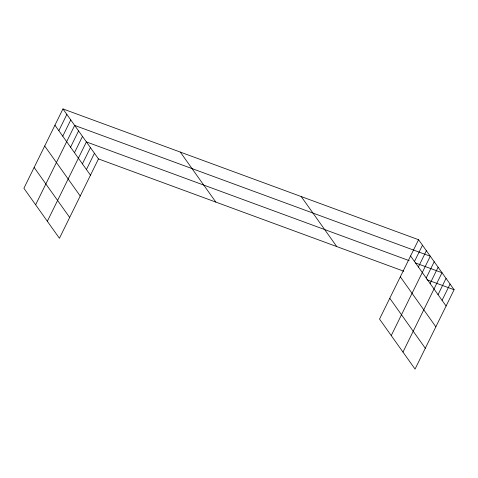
<?xml version="1.0" encoding="UTF-8"?>
<svg xmlns="http://www.w3.org/2000/svg" width="478" height="478" viewBox="0 0 478 478"><rect width="100%" height="100%" fill="white"/><g stroke="black" fill="none" stroke-linecap="round" stroke-linejoin="round"><path stroke-width="0.72" d="M62.947 108.918L23.9 188.272L59.427 238.277L98.474 158.923L62.947 108.918L418.573 239.723L454.1 289.728L415.053 369.082L379.526 319.077L418.573 239.723M58.848 130.691L66.854 114.421M62.755 136.194L70.762 119.918M35.623 204.775L74.67 125.421L430.296 256.226L391.249 335.58M70.571 147.194L78.577 130.918M74.478 152.691L82.485 136.421M47.346 221.278L86.398 141.918L409.186 260.647M82.413 163.858L90.42 147.588M86.44 169.529L94.447 153.253M414.474 261.496L422.48 245.226M418.381 266.993L426.388 250.723M426.197 277.999L434.203 261.723M430.104 283.496L438.111 267.226M402.972 352.083L442.019 272.723L415.478 262.96M438.039 294.663L446.046 278.393M442.066 300.333L450.073 284.057M98.474 158.923L403.802 271.229M426.854 279.708L454.1 289.728M410.566 255.993L446.094 305.998M400.325 276.81L435.852 326.815M389.767 298.26L425.295 348.265M301.218 196.56L336.745 246.558M180.302 152.082L215.829 202.086M54.94 125.194L90.467 175.193M44.699 146.011L80.226 196.01M34.141 167.455L69.668 217.46"/></g></svg>
